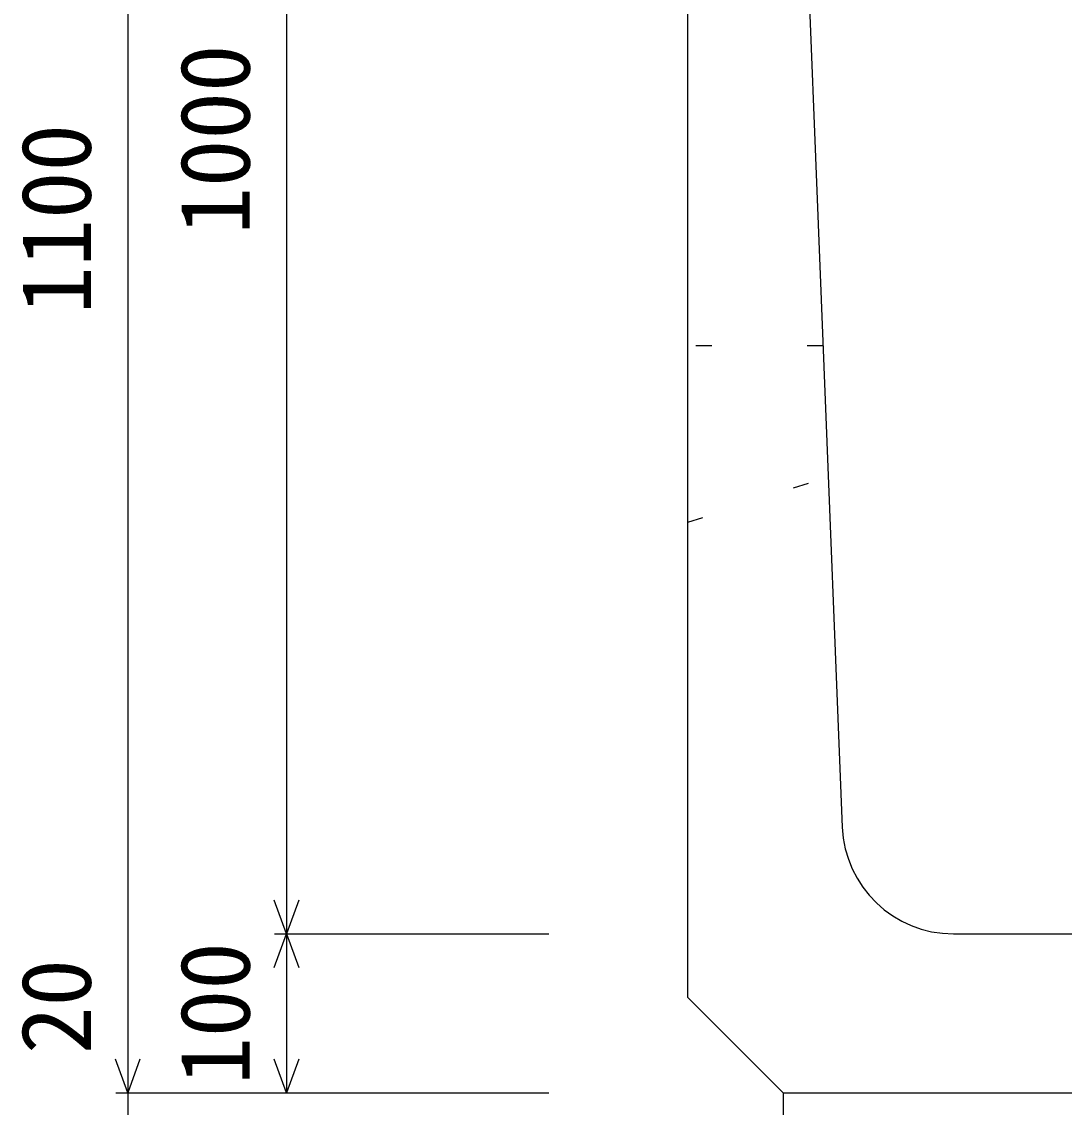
# Model space of a CAD drawing. Units: millimetres, scale not verified. Extents: x -33600 to 33600, y -11880 to 11880.
# Drawn here: x 10189 to 10845, y -2037 to -1354 of the extents above; entities that cross this region are included whole.
import ezdxf
from ezdxf.enums import TextEntityAlignment as Align

# ---------------------------------------------------------------- set-up
doc = ezdxf.new("R2010")
doc.units = ezdxf.units.MM
doc.header["$LTSCALE"] = 40
doc.linetypes.add('DOTTED', pattern=[1.75, 0.25, -1.5])
for name, color, linetype, lineweight in [('0-0_DIM', 7, 'Continuous', 25), ('0-5_OUTLINE', 3, 'Continuous', 25), ('0-6_OUTLINE2', 4, 'DOTTED', 25)]:
    doc.layers.add(name, color=color, linetype=linetype, lineweight=lineweight)
doc.styles.add('ＭＳ ゴシック', font='')
doc.styles.get('ＭＳ ゴシック').set_extended_font_data('MS Gothic')

msp = doc.modelspace()

# ---------------------------------------------------------------- linework, layer by layer
at = {"layer": '0-0_DIM'}
for p, q in [((10255.66, -928.17), (10255.66, -2028.17)), ((10355.66, -928.17), (10355.66, -1928.17)), ((10348.16, -1928.17), (10520.66, -1928.17)), ((10355.66, -1928.17), (10355.66, -2028.17)), ((10248.16, -2028.17), (10520.66, -2028.17))]:
    msp.add_line(p, q, dxfattribs=at)
for points in [[(10363.35, -1907.03), (10355.66, -1928.17), (10347.96, -1907.03)], [(10347.96, -1949.32), (10355.66, -1928.17), (10363.35, -1949.32)], [(10263.35, -2007.03), (10255.66, -2028.17), (10247.96, -2007.03)], [(10363.35, -2007.03), (10355.66, -2028.17), (10347.96, -2007.03)], [(10255.66, -2028.17), (10255.66, -2048.17), (10255.66, -2098.17)]]:
    msp.add_lwpolyline(points, dxfattribs=at)
at = {"layer": '0-5_OUTLINE'}
for p, q in [((10775.41, -1928.17), (11760.9, -1928.17)), ((10608.16, -1968.17), (10668.16, -2028.17)), ((10668.16, -2028.17), (11868.16, -2028.17)), ((10668.16, -2028.17), (10668.16, -2048.17))]:
    msp.add_line(p, q, dxfattribs=at)
for points in [[(10558.16, -928.17), (10668.16, -928.17), (10705.47, -1860.97)], [(10608.16, -1968.17), (10608.16, -1078.17), (10558.16, -1038.17)]]:
    msp.add_lwpolyline(points, dxfattribs=at)
msp.add_arc((10775.41, -1858.17), 70, 182.29061, 270, dxfattribs=at)
at = {"layer": '0-6_OUTLINE2'}
for p, q in [((10693.36, -1558.17), (10608.16, -1558.17)), ((10608.16, -1669.18), (10696.65, -1640.45))]:
    msp.add_line(p, q, dxfattribs=at)

# ---------------------------------------------------------------- texts
at = {"layer": '0-0_DIM', "style": 'ＭＳ ゴシック'}
for s, p in [('1000', (10345.66, -1488.17)), ('1100', (10245.66, -1538.17)), ('100', (10345.66, -2023.17)), ('20', (10245.66, -2003.86))]:
    msp.add_text(s, height=43.99, rotation=90, dxfattribs=at).set_placement(p, align=Align.BOTTOM_LEFT)

doc.saveas('drawing.dxf')
